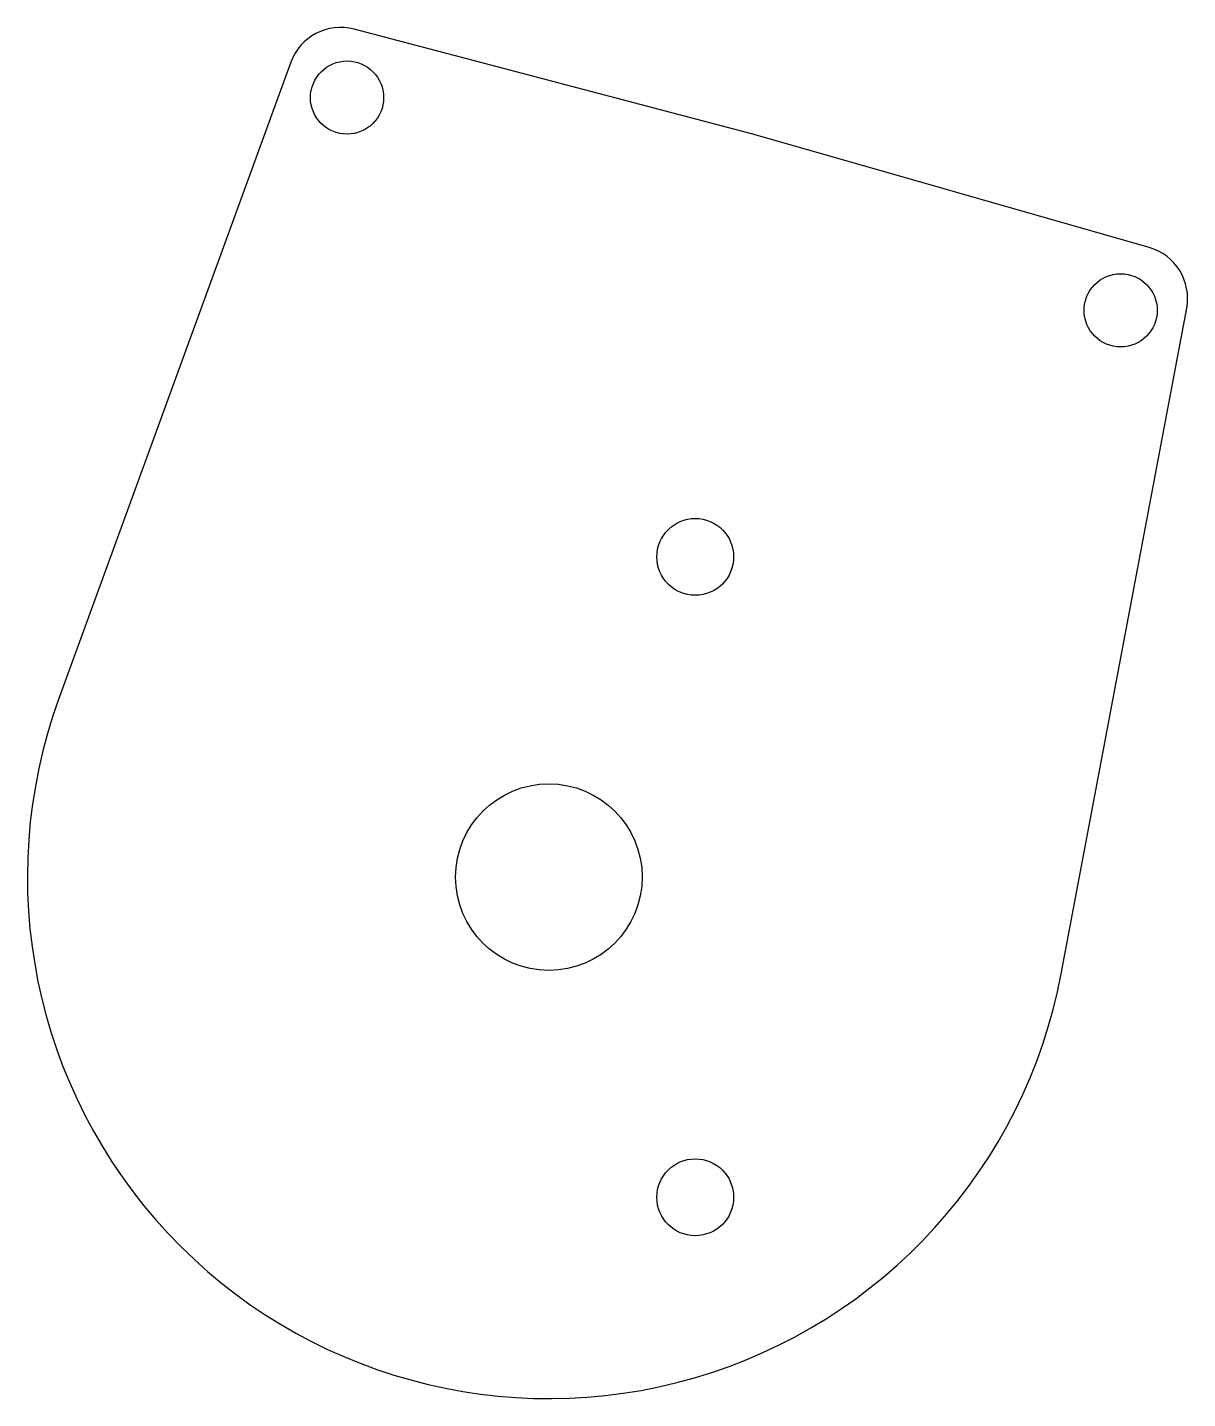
# Model space of a CAD drawing. Header units: millimetres. Extents: x -247.5 to -184.1, y -179.5 to -104.5.
import ezdxf

# ---------------------------------------------------------------- set-up
doc = ezdxf.new("R2010")
doc.units = ezdxf.units.MM
doc.layers.get('0').update_dxf_attribs({"linetype": 'CONTINUOUS'})

msp = doc.modelspace()

# ---------------------------------------------------------------- linework, layer by layer
msp.add_lwpolyline([(-184.119, -119.866, 0.387558), (-186.173, -116.54), (-207.838, -110.354), (-229.626, -104.615, 0.387558), (-233.089, -106.426), (-245.759, -141.198, 1.085081), (-190.974, -156.234)], format="xyb", close=True)
for centre, radius in [((-230.01, -108.354), 2), ((-187.727, -119.981), 2), ((-210.98, -133.455), 2.1), ((-218.981, -150.955), 5.1), ((-210.98, -168.455), 2.1)]:
    msp.add_circle(centre, radius)

doc.saveas('drawing.dxf')
